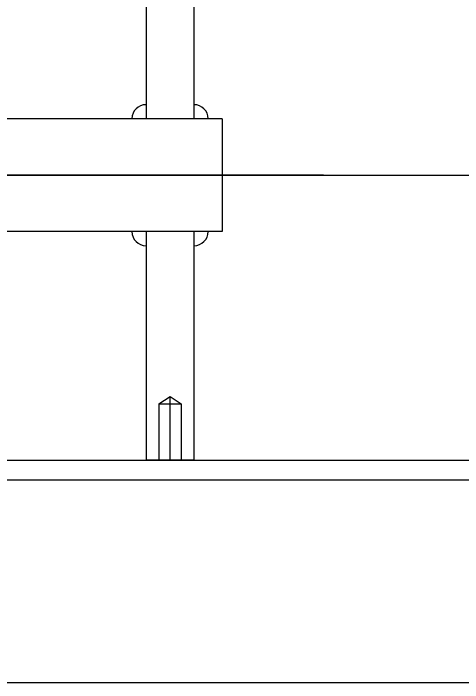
# Model space of a CAD drawing. Header units: millimetres. Extents: x 150937 to 394412, y 327166 to 584759.
# Drawn here: x 227674.1 to 227833.2, y 390010.2 to 390247.5 of the extents above; entities that cross this region are included whole.
import ezdxf

# ---------------------------------------------------------------- set-up
doc = ezdxf.new("R2010")
doc.units = ezdxf.units.MM

# ---------------------------------------------------------------- blocks, each defined once
blk = doc.blocks.new('bearshaft_c2')
for p, q in [((181, 101), (181, 20)), ((198, 101), (181, 101)), ((181, 101), (198, 101)), ((185.5, 81.1), (185.5, 101.02)), ((189.5, 101), (189.5, 78.5)), ((193.5, 81.1), (193.5, 101)), ((198, 20), (198, 101)), ((185.5, 81.1), (193.5, 81.1)), ((185.5, 81.1), (189.5, 78.5)), ((189.5, 78.5), (193.5, 81.1)), ((208, 20), (42.4, 20)), ((42.4, 20), (42.4, 17.5)), ((208, 20), (208, -20)), ((42.4, 17.5), (-2.5, 17.5)), ((-2.5, 17.5), (-2.5, -17.5)), ((243.91, 0), (-25.06, 0)), ((42.4, -17.5), (-2.5, -17.5)), ((42.4, -20), (42.4, -17.5)), ((198, -20), (42.4, -20)), ((181, -20), (181, -101)), ((198, -101), (198, -20)), ((208, -20), (198, -20)), ((185.5, -81.1), (189.5, -78.5)), ((189.5, -78.5), (193.5, -81.1)), ((189.5, -101), (189.5, -78.5)), ((185.5, -81.1), (185.5, -101.02)), ((185.5, -81.1), (193.5, -81.1)), ((193.5, -81.1), (193.5, -101.02)), ((198, -101), (181, -101)), ((181, -101), (198, -101))]:
    blk.add_line(p, q)
for centre, start, end in [((181, 20), 90, 180), ((198, 20), 0, 90), ((181, -20), 180, 270), ((198, -20), 270, 0)]:
    blk.add_arc(centre, 5, start, end)
blk = doc.blocks.new('C-2 UP LEFT')
for p, q in [((-117, -175), (501.8, -175)), ((-30, -276), (501.8, -276)), ((-30, -283), (501.8, -283)), ((-117, -354.9), (501.8, -354.9))]:
    blk.add_line(p, q)
blk.add_blockref('bearshaft_c2', (-109.5, -175))

msp = doc.modelspace()

# ---------------------------------------------------------------- block references
msp.add_blockref('C-2 UP LEFT', (227649.559, 390365.127))

doc.saveas('drawing.dxf')
